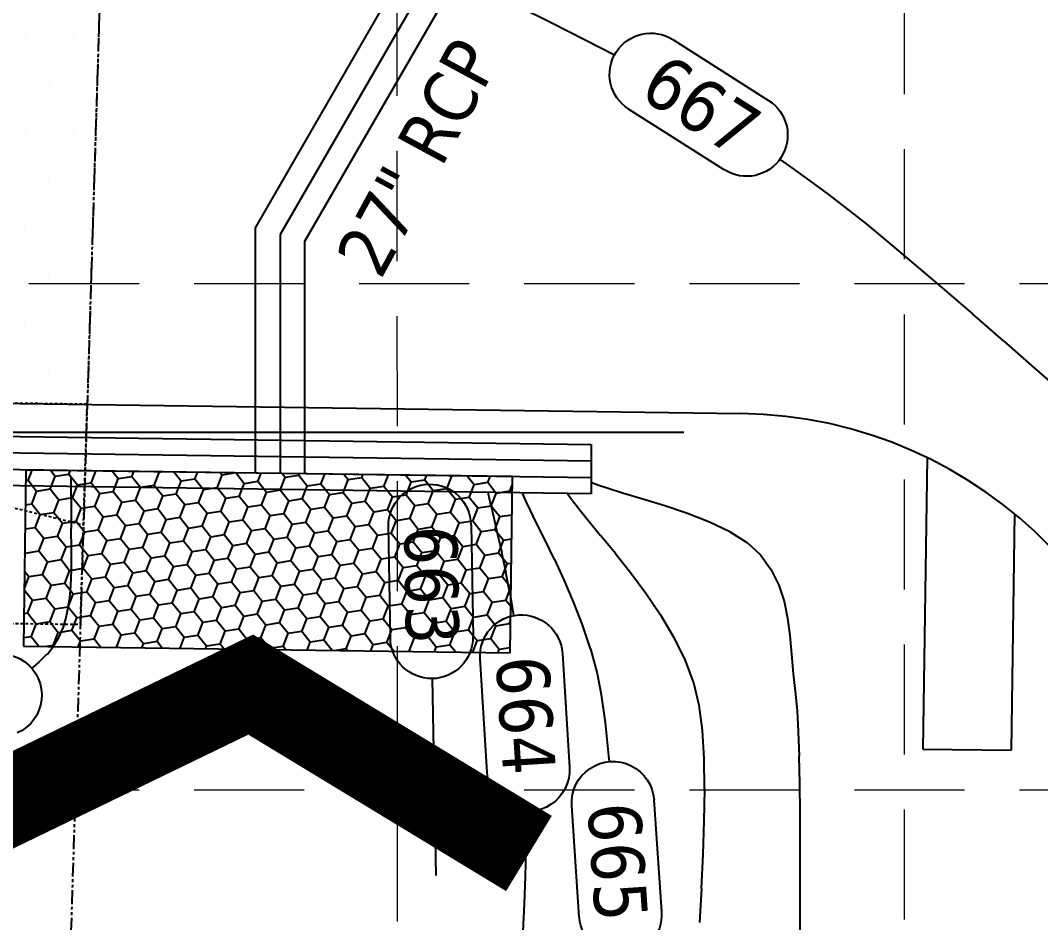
# Model space of a CAD drawing. Header units: inches. Extents: x 6967 to 7890, y 13663 to 15138.
# Drawn here: x 7733.7 to 7780.05, y 14049.43 to 14090.42 of the extents above; entities that cross this region are included whole.
import ezdxf

# ---------------------------------------------------------------- set-up
doc = ezdxf.new("R2010")
doc.units = ezdxf.units.IN
doc.header["$MEASUREMENT"] = 0
for name, pattern in [('HIDDEN', [0.375, 0.25, -0.125]), ('XGWI003AR$0$HIDDEN2', [0.1875, 0.125, -0.0625]), ('xGWI003pt$0$HIDDEN2', [0.1875, 0.125, -0.0625]), ('xGWI003pt$0$PHANTOM2', [1.25, 0.625, -0.125, 0.125, -0.125, 0.125, -0.125])]:
    doc.linetypes.add(name, pattern=pattern)
for name, color, linetype in [('C-ANNO-STRM-NLET-N', 4, 'Continuous'), ('EC', 35, 'Continuous'), ('GRID', 254, 'HIDDEN'), ('PC', 35, 'Continuous'), ('SILT FENCE', 200, 'Continuous'), ('STORM', 5, 'Continuous'), ('XGWI003AR$0$C-PKNG-CURB-FACE-N', 4, 'Continuous'), ('XGWI003AR$0$C-PKNG-FIRE-HTCH-N', 2, 'Continuous'), ('XGWI003AR$0$C-PKNG-FIRE-N', 2, 'XGWI003AR$0$HIDDEN2'), ('XGWI003AR$0$C-SITE-WALK-N', 2, 'Continuous'), ('XGWI003AR$0$C-STRC-RAIL-N', 15, 'XGWI003AR$0$ZIGZAG'), ('xGWI003pt$0$C-BNDY-E', 3, 'xGWI003pt$0$PHANTOM2'), ('xGWI003pt$0$C-EASE-STRM-N', 6, 'xGWI003pt$0$HIDDEN2'), ('xGWI003pt$0$TXU-ESMT', 2, 'xGWI003pt$0$HIDDEN2'), ('XGWI003ST$0$C-STRM-RRAP-N', 6, 'Continuous')]:
    doc.layers.add(name, color=color, linetype=linetype)
doc.styles.add('L50', font='TAHOMA.TTF', dxfattribs={"height": 2})
doc.styles.add('L60', font='TAHOMA.TTF', dxfattribs={"height": 2.4})
doc.linetypes.add('XGWI003AR$0$ZIGZAG', pattern='A,0.0001,-0.2,[131,ltypeshp.shx,S=0.2,R=0,X=-0.2,Y=0],-0.4,[131,ltypeshp.shx,S=0.2,R=180,X=0.2,Y=0],-0.2', length=0.8001)

msp = doc.modelspace()

# ---------------------------------------------------------------- linework, layer by layer
at = {"layer": 'EC', "color": 35, "elevation": 662}
for points in [[(7749.639, 14059.179), (7749.41, 14058.923)], [(7749.135, 14058.703), (7748.771, 14058.477)], [(7749.41, 14058.923), (7749.295, 14058.822)]]:
    msp.add_lwpolyline(points, dxfattribs=at)
at = {"layer": 'EC', "color": 35, "extrusion": (0.597019, -0.802227, 0), "elevation": -6651.899}
msp.add_lwpolyline([(14610.075, 662), (14609.876, 662)], dxfattribs=at)
at = {"layer": 'GRID', "color": 252, "linetype": 'HIDDEN', "lineweight": 0, "ltscale": 20}
for p, q in [((7750.842, 13779.49), (7750.77, 15114.087)), ((7773.887, 13779.568), (7773.773, 15114.087)), ((6991.593, 14078.468), (7865.68, 14078.468)), ((6991.593, 14055.465), (7865.68, 14055.465))]:
    msp.add_line(p, q, dxfattribs=at)
at = {"layer": 'PC', "color": 25}
for points, elevation in [([(7757.848, 14090.292), (7756.257, 14091.092)], 667), ([(7760.685, 14088.846), (7759.362, 14089.527)], 667), ([(7774.302, 14079.368), (7773.131, 14080.354)], 667), ([(7776.963, 14077.085), (7775.592, 14078.267)], 667), ([(7781.163, 14073.424), (7779.788, 14074.628)], 667), ([(7754.936, 14069.008), (7754.957, 14068.911)], 664), ([(7754.957, 14068.911), (7755.003, 14068.701)], 664), ([(7758.555, 14068.932), (7758.622, 14068.833)], 666), ([(7758.622, 14068.833), (7758.773, 14068.622)], 666), ([(7756.663, 14068.572), (7756.843, 14068.188)], 665), ([(7761.975, 14068.69), (7762.975, 14068.381)], 667), ([(7766.711, 14066.7), (7767.323, 14066.139)], 667), ([(7760.727, 14066.213), (7761.422, 14065.333)], 666), ([(7767.323, 14066.139), (7767.812, 14065.461)], 667), ([(7735.994, 14064.715), (7736.02, 14065.476)], 663), ([(7735.944, 14064.185), (7735.994, 14064.715)], 663), ([(7768.162, 14064.76), (7768.401, 14064.03)], 667), ([(7735.858, 14063.681), (7735.944, 14064.185)], 663), ([(7755.93, 14064.432), (7756.09, 14063.483)], 664), ([(7735.766, 14063.233), (7735.858, 14063.681)], 663), ([(7756.09, 14063.483), (7756.105, 14063.382)], 664), ([(7762.783, 14063.41), (7763.388, 14062.39)], 666), ([(7763.388, 14062.39), (7763.902, 14061.344)], 666), ([(7759.599, 14061.869), (7759.907, 14060.748)], 665), ([(7763.902, 14061.344), (7764.296, 14060.284)], 666), ([(7752.415, 14060.518), (7752.569, 14051.578)], 663), ([(7768.804, 14060.743), (7768.906, 14059.807)], 667), ([(7764.296, 14060.284), (7764.522, 14059.308)], 666), ([(7760.09, 14059.789), (7760.262, 14058.522)], 665), ([(7764.522, 14059.308), (7764.67, 14058.169)], 666), ([(7764.756, 14054.048), (7764.705, 14052.528)], 666), ([(7756.689, 14053.891), (7756.663, 14052.733)], 664), ([(7756.663, 14052.733), (7756.626, 14051.524)], 664)]:
    msp.add_lwpolyline(points, dxfattribs=dict(at, elevation=elevation))
at = {"layer": 'PC', "color": 25, "extrusion": (0.450814, 0.892618, 0), "elevation": 16074.593}
msp.add_lwpolyline([(-574.391, 667), (-572.694, 667)], dxfattribs=at)
at = {"layer": 'PC', "color": 25, "linetype": 'Continuous', "extrusion": (-0.536437, -0.84394, 0)}
for points, elevation in [([(-1006.364, 667), (-1001.214, 667)], -16055.286), ([(-1001.214, 667), (-1006.364, 667)], -16051.543)]:
    msp.add_lwpolyline(points, dxfattribs=dict(at, elevation=elevation))
at = {"layer": 'PC', "color": 25, "extrusion": (-0.578359, -0.815782, 0), "elevation": -15982.392}
msp.add_lwpolyline([(-1807.836, 667), (-1808.518, 667)], dxfattribs=at)
at = {"layer": 'PC', "color": 25, "extrusion": (0.588296, 0.808646, 0), "elevation": 15959.08}
msp.add_lwpolyline([(2002.219, 667), (2003.225, 667)], dxfattribs=at)
at = {"layer": 'PC', "color": 25, "extrusion": (-0.597718, -0.801706, 0), "elevation": -15934.558}
msp.add_lwpolyline([(-2187.774, 667), (-2188.826, 667)], dxfattribs=at)
at = {"layer": 'PC', "color": 25, "extrusion": (-0.606304, -0.795233, 0), "elevation": -15910.112}
msp.add_lwpolyline([(-2357.875, 667), (-2358.988, 667)], dxfattribs=at)
at = {"layer": 'PC', "color": 25, "extrusion": (0.621988, 0.783027, 0), "elevation": 15860.112}
msp.add_lwpolyline([(2672.553, 667), (2673.59, 667)], dxfattribs=at)
at = {"layer": 'PC', "color": 25, "extrusion": (-0.63614, -0.771573, 0), "elevation": -15808.829}
msp.add_lwpolyline([(-2959.54, 667), (-2960.851, 667)], dxfattribs=at)
at = {"layer": 'PC', "color": 25, "extrusion": (0.649348, 0.760491, 0), "elevation": 15755.465}
msp.add_lwpolyline([(3228.429, 667), (3230.125, 667)], dxfattribs=at)
at = {"layer": 'PC', "color": 25, "extrusion": (-0.655394, -0.755287, 0), "elevation": -15729.214}
msp.add_lwpolyline([(-3350.337, 667), (-3352.207, 667)], dxfattribs=at)
at = {"layer": 'PC', "color": 25, "extrusion": (-0.657216, -0.753703, 0), "elevation": -15721.081}
msp.add_lwpolyline([(-3386.422, 667), (-3388.297, 667)], dxfattribs=at)
at = {"layer": 'PC', "color": 25, "extrusion": (0.999999, 0.001209, 0), "elevation": 7753.012}
msp.add_lwpolyline([(14059.709, 663), (14060.311, 663)], dxfattribs=at)
at = {"layer": 'PC', "color": 25, "extrusion": (-0.38318, -0.923674, 0), "elevation": -15968.914}
msp.add_lwpolyline([(1776.24, 667), (1776.355, 667)], dxfattribs=at)
at = {"layer": 'PC', "color": 25, "extrusion": (-0.353873, -0.935293, 0), "elevation": -15904.983}
msp.add_lwpolyline([(2278.852, 667), (2279.109, 667)], dxfattribs=at)
at = {"layer": 'PC', "color": 25, "extrusion": (-0.32102, -0.947072, 0), "elevation": -15815.766}
msp.add_lwpolyline([(2832.731, 667), (2833.173, 667)], dxfattribs=at)
at = {"layer": 'PC', "color": 25, "extrusion": (0.999947, 0.01031, 0), "elevation": 7880.652}
msp.add_lwpolyline([(13987.756, 663), (13988.564, 663)], dxfattribs=at)
at = {"layer": 'PC', "color": 25, "extrusion": (0.920859, 0.389897, 0), "elevation": 12628.077}
msp.add_lwpolyline([(9931.244, 665), (9931.124, 665)], dxfattribs=at)
at = {"layer": 'PC', "color": 25, "extrusion": (0.296337, 0.955083, 0), "elevation": 15736.923}
msp.add_lwpolyline([(-3242.618, 667), (-3243.298, 667)], dxfattribs=at)
at = {"layer": 'PC', "color": 25, "extrusion": (0.286808, 0.957988, 0), "elevation": 15703.833}
msp.add_lwpolyline([(-3399.906, 667), (-3400.87, 667)], dxfattribs=at)
at = {"layer": 'PC', "color": 25, "extrusion": (0.975204, 0.221308, 0), "elevation": 10676.22}
msp.add_lwpolyline([(12003.614, 664), (12003.254, 664)], dxfattribs=at)
at = {"layer": 'PC', "color": 25, "extrusion": (0.914103, 0.405481, 0), "elevation": 12794.936}
msp.add_lwpolyline([(9715.203, 665), (9714.946, 665)], dxfattribs=at)
at = {"layer": 'PC', "color": 25, "extrusion": (0.793868, 0.60809, 0), "elevation": 14714.435}
msp.add_lwpolyline([(6450.589, 666), (6450.15, 666)], dxfattribs=at)
at = {"layer": 'PC', "color": 25, "extrusion": (-0.321443, -0.946929, 0), "elevation": -15817.111}
msp.add_lwpolyline([(2828.803, 667), (2829.885, 667)], dxfattribs=at)
at = {"layer": 'PC', "color": 25, "extrusion": (0.999948, 0.010232, 0), "elevation": 7879.562}
msp.add_lwpolyline([(13987.443, 663), (13988.37, 663)], dxfattribs=at)
at = {"layer": 'PC', "color": 25, "extrusion": (0.974138, 0.225954, 0), "elevation": 10733.319}
msp.add_lwpolyline([(11952.223, 664), (11951.678, 664)], dxfattribs=at)
at = {"layer": 'PC', "color": 25, "extrusion": (0.898572, 0.438827, 0), "elevation": 13143.579}
msp.add_lwpolyline([(9237.362, 665), (9236.73, 665)], dxfattribs=at)
at = {"layer": 'PC', "color": 25, "extrusion": (0.778512, 0.62763, 0), "elevation": 14870.175}
msp.add_lwpolyline([(6082.51, 666), (6081.842, 666)], dxfattribs=at)
at = {"layer": 'PC', "color": 25, "extrusion": (-0.365695, -0.930735, 0), "elevation": -15932.862}
msp.add_lwpolyline([(2081.62, 667), (2082.693, 667)], dxfattribs=at)
at = {"layer": 'PC', "color": 25, "linetype": 'Continuous', "extrusion": (0.999852, 0.017197, 0)}
for points, elevation in [([(13926.991, 663), (13932.073, 663)], 7991.199), ([(13932.073, 663), (13926.991, 663)], 7994.949)]:
    msp.add_lwpolyline(points, dxfattribs=dict(at, elevation=elevation))
at = {"layer": 'PC', "color": 25, "extrusion": (0.974272, 0.225375, 0), "elevation": 10726.216}
msp.add_lwpolyline([(11958.054, 664), (11957.286, 664)], dxfattribs=at)
at = {"layer": 'PC', "color": 25, "extrusion": (0.895654, 0.444751, 0), "elevation": 13204.288}
msp.add_lwpolyline([(9149.734, 665), (9148.851, 665)], dxfattribs=at)
at = {"layer": 'PC', "color": 25, "extrusion": (0.770929, 0.636921, 0), "elevation": 14942.04}
msp.add_lwpolyline([(5903.079, 666), (5902.131, 666)], dxfattribs=at)
at = {"layer": 'PC', "color": 25, "extrusion": (-0.433175, -0.90131, 0), "elevation": -16042.906}
msp.add_lwpolyline([(904.924, 667), (905.946, 667)], dxfattribs=at)
at = {"layer": 'PC', "color": 25, "extrusion": (0.99999, 0.004368, 0), "elevation": 7797.39}
msp.add_lwpolyline([(14032.457, 663), (14033.416, 663)], dxfattribs=at)
at = {"layer": 'PC', "color": 25, "extrusion": (0.975799, 0.218671, 0), "elevation": 10643.749}
msp.add_lwpolyline([(12030.752, 664), (12029.905, 664)], dxfattribs=at)
at = {"layer": 'PC', "color": 25, "extrusion": (0.773419, 0.633896, 0), "elevation": 14918.802}
msp.add_lwpolyline([(5960.626, 666), (5959.577, 666)], dxfattribs=at)
at = {"layer": 'PC', "color": 25, "extrusion": (0.532812, 0.846234, 0), "elevation": 16041.911}
msp.add_lwpolyline([(923.392, 667), (922.456, 667)], dxfattribs=at)
at = {"layer": 'PC', "color": 25, "extrusion": (0.898323, 0.439335, 0), "elevation": 13148.801}
msp.add_lwpolyline([(9228.419, 665), (9227.449, 665)], dxfattribs=at)
at = {"layer": 'PC', "color": 25, "extrusion": (0.999965, -0.008376, 0), "elevation": 7617.936}
msp.add_lwpolyline([(14129.78, 663), (14130.683, 663)], dxfattribs=at)
at = {"layer": 'PC', "color": 25, "extrusion": (0.978424, 0.206605, 0), "elevation": 10494.389}
msp.add_lwpolyline([(12160.42, 664), (12159.515, 664)], dxfattribs=at)
at = {"layer": 'PC', "color": 25, "extrusion": (0.905761, 0.423789, 0), "elevation": 12987.839}
msp.add_lwpolyline([(9452.663, 665), (9451.622, 665)], dxfattribs=at)
at = {"layer": 'PC', "color": 25, "extrusion": (0.981908, 0.189357, 0), "elevation": 10278.806}
msp.add_lwpolyline([(12342.29, 664), (12341.347, 664)], dxfattribs=at)
at = {"layer": 'PC', "color": 25, "extrusion": (0.803288, 0.595591, 0), "elevation": 14611.838}
msp.add_lwpolyline([(6675.885, 666), (6674.718, 666)], dxfattribs=at)
at = {"layer": 'PC', "color": 25, "extrusion": (0.89473, 0.446608, 0), "elevation": 13231.839}
msp.add_lwpolyline([(9115.62, 667), (9114.836, 667)], dxfattribs=at)
at = {"layer": 'PC', "color": 25, "extrusion": (0.916911, 0.399092, 0), "elevation": 12726.979}
msp.add_lwpolyline([(9800.057, 665), (9798.963, 665)], dxfattribs=at)
at = {"layer": 'PC', "color": 25, "extrusion": (0.828612, 0.559823, 0), "elevation": 14305.359}
msp.add_lwpolyline([(7308.514, 666), (7307.326, 666)], dxfattribs=at)
at = {"layer": 'PC', "color": 25, "extrusion": (0.930964, 0.36511, 0), "elevation": 12358.095}
msp.add_lwpolyline([(10260.272, 665), (10259.141, 665)], dxfattribs=at)
at = {"layer": 'PC', "color": 25, "extrusion": (0.979719, 0.200378, 0), "elevation": 10428.965}
msp.add_lwpolyline([(12222.18, 667), (12221.403, 667)], dxfattribs=at)
at = {"layer": 'PC', "color": 25, "extrusion": (0.992172, 0.124879, 0), "elevation": 9463.948}
msp.add_lwpolyline([(12983.054, 667), (12982.249, 667)], dxfattribs=at)
at = {"layer": 'PC', "color": 25, "extrusion": (0.917169, -0.398498, 0), "elevation": 1490.888}
msp.add_lwpolyline([(15980.179, 663), (15980.623, 663)], dxfattribs=at)
at = {"layer": 'PC', "color": 25, "extrusion": (0.959127, -0.282976, 0), "elevation": 3440.032}
msp.add_lwpolyline([(15677.029, 663), (15677.461, 663)], dxfattribs=at)
at = {"layer": 'PC', "color": 25, "extrusion": (0.947099, 0.320942, 0), "elevation": 11862.146}
msp.add_lwpolyline([(10828.757, 665), (10827.604, 665)], dxfattribs=at)
at = {"layer": 'PC', "color": 25, "extrusion": (0.856322, -0.516442, 0), "elevation": -638.366}
msp.add_lwpolyline([(16036.381, 663), (16036.875, 663)], dxfattribs=at)
at = {"layer": 'PC', "color": 25, "extrusion": (0.996229, 0.086766, 0), "elevation": 8959.5}
msp.add_lwpolyline([(13335.383, 667), (13334.54, 667)], dxfattribs=at)
at = {"layer": 'PC', "color": 25, "extrusion": (0.778499, -0.627645, 0), "elevation": -2804.084}
msp.add_lwpolyline([(15801.745, 663), (15802.219, 663)], dxfattribs=at)
at = {"layer": 'PC', "color": 25, "extrusion": (0.701567, -0.712604, 0), "elevation": -4593.809}
msp.add_lwpolyline([(15376.558, 663), (15377.092, 663)], dxfattribs=at)
at = {"layer": 'PC', "color": 25, "linetype": 'Continuous', "elevation": 664}
for points in [[(7754.91, 14056.25), (7754.587, 14061.427)], [(7758.322, 14061.66), (7758.645, 14056.483)]]:
    msp.add_lwpolyline(points, dxfattribs=at)
at = {"layer": 'PC', "color": 25, "extrusion": (0.996556, 0.08292, 0), "elevation": 8907.968}
msp.add_lwpolyline([(13369.021, 667), (13368.131, 667)], dxfattribs=at)
at = {"layer": 'PC', "color": 25, "extrusion": (0.643673, -0.7653, 0), "elevation": -5782.561}
msp.add_lwpolyline([(14969.688, 663), (14970.091, 663)], dxfattribs=at)
at = {"layer": 'PC', "color": 25, "extrusion": (0.982336, 0.187124, 0), "elevation": 10253.936}
msp.add_lwpolyline([(12360.323, 665), (12359.347, 665)], dxfattribs=at)
at = {"layer": 'PC', "color": 25, "extrusion": (0.995284, 0.097006, 0), "elevation": 9096.156}
msp.add_lwpolyline([(13239.864, 667), (13239.111, 667)], dxfattribs=at)
at = {"layer": 'PC', "color": 25, "extrusion": (0.998399, 0.056565, 0), "elevation": 8551.795}
msp.add_lwpolyline([(13597.092, 667), (13596.145, 667)], dxfattribs=at)
at = {"layer": 'PC', "color": 25, "extrusion": (0.994327, 0.106362, 0), "elevation": 9211.536}
msp.add_lwpolyline([(13153.377, 665), (13151.856, 665)], dxfattribs=at)
at = {"layer": 'PC', "color": 25, "extrusion": (0.998013, 0.063014, 0), "elevation": 8635.103}
msp.add_lwpolyline([(13540.946, 666), (13539.67, 666)], dxfattribs=at)
at = {"layer": 'PC', "color": 25, "extrusion": (0.999448, 0.033211, 0), "elevation": 8231.637}
msp.add_lwpolyline([(13792.335, 667), (13791.224, 667)], dxfattribs=at)
at = {"layer": 'PC', "color": 25, "extrusion": (0.996085, 0.0884, 0), "elevation": 8972.677}
msp.add_lwpolyline([(13315.96, 665), (13315.696, 665)], dxfattribs=at)
at = {"layer": 'PC', "color": 25, "extrusion": (0.999837, 0.018053, 0), "elevation": 8017.25}
msp.add_lwpolyline([(13914.43, 666), (13913.047, 666)], dxfattribs=at)
at = {"layer": 'PC', "color": 25, "extrusion": (0.999828, 0.018563, 0), "elevation": 8028.669}
msp.add_lwpolyline([(13910.363, 667), (13909.117, 667)], dxfattribs=at)
at = {"layer": 'PC', "color": 25, "extrusion": (0.999917, -0.0129, 0), "elevation": 7582.81}
msp.add_lwpolyline([(14154.51, 666), (14153.045, 666)], dxfattribs=at)
at = {"layer": 'PC', "color": 25, "extrusion": (0.999959, 0.009053, 0), "elevation": 7896.018}
msp.add_lwpolyline([(13984.848, 667), (13983.498, 667)], dxfattribs=at)
at = {"layer": 'PC', "color": 25, "linetype": 'Continuous', "extrusion": (0.99775, 0.06705, 0)}
for points, elevation in [([(13502.908, 665), (13497.811, 665)], 8687.403), ([(13497.811, 665), (13502.908, 665)], 8683.66)]:
    msp.add_lwpolyline(points, dxfattribs=dict(at, elevation=elevation))
at = {"layer": 'PC', "color": 25, "extrusion": (0.999903, -0.013905, 0), "elevation": 7560.519}
msp.add_lwpolyline([(14160.995, 664), (14160.39, 664)], dxfattribs=at)
at = {"layer": 'PC', "color": 25, "extrusion": (0.999996, 0.00295, 0), "elevation": 7810.532}
msp.add_lwpolyline([(14031.425, 667), (14030.001, 667)], dxfattribs=at)
at = {"layer": 'PC', "color": 25, "extrusion": (1, -0.000638221, 0), "elevation": 7760.139}
msp.add_lwpolyline([(14057.937, 667), (14056.468, 667)], dxfattribs=at)
at = {"layer": 'PC', "color": 25, "extrusion": (0.998926, -0.04633, 0), "elevation": 7105.307}
msp.add_lwpolyline([(14397.181, 666), (14395.632, 666)], dxfattribs=at)
at = {"layer": 'PC', "color": 25, "extrusion": (0.999271, -0.038164, 0), "elevation": 7214.717}
msp.add_lwpolyline([(14337.31, 664), (14336.07, 664)], dxfattribs=at)
at = {"layer": 'PC', "color": 25, "extrusion": (0.999998, -0.002156, 0), "elevation": 7738.8}
msp.add_lwpolyline([(14068.228, 667), (14066.746, 667)], dxfattribs=at)
at = {"layer": 'PC', "color": 25, "extrusion": (0.998642, -0.052096, 0), "elevation": 7022.094}
msp.add_lwpolyline([(14436.406, 666), (14434.856, 666)], dxfattribs=at)
at = {"layer": 'PC', "color": 25, "extrusion": (0.998947, -0.045887, 0), "elevation": 7103.687}
msp.add_lwpolyline([(14391.41, 664), (14390.159, 664)], dxfattribs=at)
at = {"layer": 'PC', "color": 25, "extrusion": (0.999998, -0.001755, 0), "elevation": 7744.439}
msp.add_lwpolyline([(14063.642, 667), (14062.177, 667)], dxfattribs=at)
at = {"layer": 'PC', "color": 25, "linetype": 'Continuous', "extrusion": (0, 0, -1)}
for centre, radius, start, end in [((-7762.34, 14087.973, -667), 1.871, 302.4414, 122.4414), ((-7766.686, 14085.21, -667), 1.871, 122.4414, 302.4414), ((-7752.295, 14067.474, -663), 1.875, 359.0146, 179.0146), ((-7756.455, 14061.543, -664), 1.871, 356.432, 176.432), ((-7752.383, 14062.393, -663), 1.875, 179.0146, 359.0146), ((-7732.802, 14059.766, -663), 1.875, 66.241, 246.241), ((-7760.62, 14054.884, -665), 1.871, 356.1555, 176.1555), ((-7756.778, 14056.366, -664), 1.871, 176.432, 356.432), ((-7760.962, 14049.798, -665), 1.871, 176.1555, 356.1555)]:
    msp.add_arc(centre, radius, start, end, dxfattribs=at)
at = {"layer": 'SILT FENCE', "linetype": 'Continuous', "ltscale": 25, "const_width": 4}
msp.add_lwpolyline([(7731.684, 14054.201), (7744.167, 14060.246), (7756.805, 14052.573)], dxfattribs=at)
at = {"layer": 'STORM'}
for p, q in [((7754.412, 14096.131), (7745.503, 14080.699)), ((7744.378, 14081), (7752.392, 14094.881)), ((7746.628, 14080.397), (7754.99, 14094.881)), ((7744.378, 14069.858), (7744.378, 14081)), ((7745.503, 14080.699), (7745.503, 14069.858)), ((7746.628, 14069.858), (7746.628, 14080.397)), ((7731.378, 14070.806), (7759.628, 14070.41)), ((7731.378, 14070.055), (7759.628, 14069.66))]:
    msp.add_line(p, q, dxfattribs=at)
at = {"layer": 'STORM', "color": 5}
for p, q in [((7731.378, 14071.556), (7759.628, 14071.16)), ((7759.628, 14071.16), (7759.628, 14068.909)), ((7759.628, 14068.909), (7731.378, 14069.305))]:
    msp.add_line(p, q, dxfattribs=at)
at = {"layer": 'XGWI003AR$0$C-PKNG-CURB-FACE-N', "color": 7}
msp.add_line((7721.978, 14073.188), (7766.426, 14072.565), dxfattribs=at)
msp.add_arc((7766.146, 14052.567), 20, 359.1992, 89.197, dxfattribs=at)
at = {"layer": 'XGWI003AR$0$C-PKNG-FIRE-HTCH-N', "color": 255}
for p, q in [((7733.906, 14089.688), (7733.906, 14089.688)), ((7736.094, 14089.688), (7736.094, 14089.688)), ((7735, 14087.5), (7735, 14087.5)), ((7733.906, 14085.312), (7733.906, 14085.312)), ((7736.094, 14085.312), (7736.094, 14085.312)), ((7735, 14083.125), (7735, 14083.125)), ((7733.906, 14080.938), (7733.906, 14080.938)), ((7736.094, 14080.938), (7736.094, 14080.938)), ((7735, 14078.75), (7735, 14078.75)), ((7733.906, 14076.562), (7733.906, 14076.562)), ((7736.094, 14076.562), (7736.094, 14076.562)), ((7735, 14074.375), (7735, 14074.375))]:
    msp.add_line(p, q, dxfattribs=at)
at = {"layer": 'XGWI003AR$0$C-PKNG-FIRE-N', "color": 7}
for p, q in [((7737.694, 14103.971), (7736.739, 14072.981)), ((7736.739, 14072.981), (7721.978, 14073.188))]:
    msp.add_line(p, q, dxfattribs=at)
at = {"layer": 'XGWI003AR$0$C-SITE-WALK-N', "color": 7}
for p, q in [((7774.889, 14070.554), (7774.704, 14057.318)), ((7778.854, 14068.01), (7778.704, 14057.262)), ((7774.704, 14057.318), (7778.704, 14057.262))]:
    msp.add_line(p, q, dxfattribs=at)
at = {"layer": 'XGWI003AR$0$C-STRC-RAIL-N', "ltscale": 0.06}
msp.add_line((7720.099, 14071.714), (7763.839, 14071.714), dxfattribs=at)
at = {"layer": 'xGWI003pt$0$C-BNDY-E', "color": 253}
msp.add_line((7742.221, 14250.806), (7734.652, 14005.263), dxfattribs=at)
at = {"layer": 'xGWI003pt$0$C-EASE-STRM-N', "color": 253}
for p, q in [((7736.739, 14072.981), (7720.127, 14073.213)), ((7736.431, 14062.984), (7736.739, 14072.981)), ((7719.987, 14063.214), (7736.431, 14062.984))]:
    msp.add_line(p, q, dxfattribs=at)
at = {"layer": 'xGWI003pt$0$TXU-ESMT', "color": 253}
msp.add_line((7409.152, 14147.76), (7736.569, 14067.505), dxfattribs=at)
at = {"layer": 'XGWI003ST$0$C-STRM-RRAP-N', "color": 1}
for p, q in [((7733.958, 14069.989), (7733.851, 14061.989)), ((7756.053, 14069.695), (7733.958, 14069.989)), ((7734.052, 14069.514), (7734.235, 14069.985)), ((7735.287, 14069.703), (7735.071, 14069.974)), ((7735.905, 14069.798), (7735.287, 14069.703)), ((7735.905, 14069.798), (7735.969, 14069.962)), ((7736.296, 14069.31), (7735.905, 14069.798)), ((7736.914, 14069.405), (7737.125, 14069.947)), ((7738.149, 14069.594), (7737.875, 14069.937)), ((7738.767, 14069.688), (7738.859, 14069.923)), ((7739.776, 14069.295), (7740.003, 14069.877)), ((7740.003, 14069.877), (7739.978, 14069.909)), ((7740.189, 14069.906), (7740.003, 14069.877)), ((7741.011, 14069.484), (7740.679, 14069.899)), ((7741.629, 14069.579), (7741.749, 14069.885)), ((7742.638, 14069.185), (7742.865, 14069.768)), ((7742.865, 14069.768), (7742.782, 14069.871)), ((7743.481, 14069.862), (7742.865, 14069.768)), ((7743.873, 14069.375), (7743.483, 14069.862)), ((7744.491, 14069.469), (7744.638, 14069.847)), ((7745.727, 14069.658), (7745.586, 14069.834)), ((7746.345, 14069.753), (7745.727, 14069.658)), ((7746.345, 14069.753), (7746.372, 14069.824)), ((7746.735, 14069.265), (7746.345, 14069.753)), ((7747.353, 14069.36), (7747.528, 14069.808)), ((7748.589, 14069.549), (7748.39, 14069.797)), ((7749.207, 14069.643), (7749.262, 14069.785)), ((7750.215, 14069.25), (7750.418, 14069.77)), ((7751.451, 14069.439), (7751.194, 14069.759)), ((7752.069, 14069.534), (7752.152, 14069.747)), ((7734.052, 14069.514), (7733.951, 14069.499)), ((7734.443, 14069.026), (7734.052, 14069.514)), ((7735.06, 14069.121), (7735.287, 14069.703)), ((7736.069, 14068.728), (7736.296, 14069.31)), ((7736.914, 14069.405), (7736.296, 14069.31)), ((7737.305, 14068.917), (7736.914, 14069.405)), ((7737.922, 14069.011), (7738.149, 14069.594)), ((7738.767, 14069.688), (7738.149, 14069.594)), ((7739.158, 14069.2), (7738.767, 14069.688)), ((7739.776, 14069.295), (7739.158, 14069.2)), ((7740.167, 14068.807), (7739.776, 14069.295)), ((7740.784, 14068.902), (7741.011, 14069.484)), ((7741.629, 14069.579), (7741.011, 14069.484)), ((7742.02, 14069.091), (7741.629, 14069.579)), ((7743.646, 14068.792), (7743.873, 14069.375)), ((7744.491, 14069.469), (7743.873, 14069.375)), ((7744.882, 14068.981), (7744.491, 14069.469)), ((7745.5, 14069.076), (7745.727, 14069.658)), ((7747.353, 14069.359), (7746.735, 14069.265)), ((7747.744, 14068.872), (7747.353, 14069.359)), ((7748.362, 14068.966), (7748.589, 14069.549)), ((7749.207, 14069.643), (7748.589, 14069.549)), ((7749.597, 14069.155), (7749.207, 14069.643)), ((7751.224, 14068.857), (7751.451, 14069.439)), ((7752.069, 14069.534), (7751.451, 14069.439)), ((7752.459, 14069.046), (7752.069, 14069.534)), ((7753.077, 14069.14), (7753.304, 14069.723)), ((7753.304, 14069.723), (7753.297, 14069.731)), ((7753.357, 14069.731), (7753.304, 14069.723)), ((7754.313, 14069.329), (7753.998, 14069.722)), ((7754.086, 14068.747), (7754.313, 14069.329)), ((7754.931, 14069.424), (7754.313, 14069.329)), ((7754.931, 14069.424), (7755.042, 14069.708)), ((7755.321, 14068.936), (7754.931, 14069.424)), ((7755.939, 14069.031), (7756.048, 14069.31)), ((7755.947, 14061.695), (7756.053, 14069.695)), ((7734.216, 14068.444), (7734.443, 14069.026)), ((7735.06, 14069.121), (7734.443, 14069.026)), ((7735.451, 14068.633), (7735.06, 14069.121)), ((7737.078, 14068.335), (7737.305, 14068.917)), ((7737.922, 14069.011), (7737.305, 14068.917)), ((7738.313, 14068.524), (7737.922, 14069.011)), ((7738.931, 14068.618), (7739.158, 14069.2)), ((7740.784, 14068.902), (7740.167, 14068.807)), ((7741.175, 14068.414), (7740.784, 14068.902)), ((7741.793, 14068.509), (7742.02, 14069.091)), ((7742.638, 14069.185), (7742.02, 14069.091)), ((7743.029, 14068.698), (7742.638, 14069.185)), ((7744.655, 14068.399), (7744.882, 14068.981)), ((7745.5, 14069.076), (7744.882, 14068.981)), ((7745.891, 14068.588), (7745.5, 14069.076)), ((7746.508, 14068.683), (7746.735, 14069.265)), ((7747.517, 14068.289), (7747.744, 14068.872)), ((7748.362, 14068.966), (7747.744, 14068.872)), ((7748.753, 14068.479), (7748.362, 14068.966)), ((7749.37, 14068.573), (7749.597, 14069.155)), ((7750.215, 14069.25), (7749.597, 14069.155)), ((7750.606, 14068.762), (7750.215, 14069.25)), ((7751.224, 14068.857), (7750.606, 14068.762)), ((7751.615, 14068.369), (7751.224, 14068.857)), ((7752.232, 14068.464), (7752.459, 14069.046)), ((7753.077, 14069.14), (7752.46, 14069.046)), ((7753.468, 14068.653), (7753.077, 14069.14)), ((7755.094, 14068.354), (7755.321, 14068.936)), ((7755.939, 14069.031), (7755.322, 14068.936)), ((7756.043, 14068.902), (7755.939, 14069.031)), ((7734.216, 14068.444), (7733.936, 14068.401)), ((7734.606, 14067.956), (7734.216, 14068.444)), ((7735.224, 14068.051), (7735.451, 14068.633)), ((7736.069, 14068.728), (7735.451, 14068.633)), ((7736.46, 14068.24), (7736.069, 14068.728)), ((7738.086, 14067.941), (7738.313, 14068.524)), ((7738.931, 14068.618), (7738.313, 14068.524)), ((7739.322, 14068.13), (7738.931, 14068.618)), ((7739.94, 14068.225), (7740.167, 14068.807)), ((7740.948, 14067.832), (7741.175, 14068.414)), ((7741.793, 14068.509), (7741.175, 14068.414)), ((7742.184, 14068.021), (7741.793, 14068.509)), ((7742.802, 14068.115), (7743.029, 14068.698)), ((7743.646, 14068.792), (7743.029, 14068.698)), ((7744.037, 14068.304), (7743.646, 14068.792)), ((7744.655, 14068.399), (7744.037, 14068.304)), ((7745.046, 14067.911), (7744.655, 14068.399)), ((7745.664, 14068.006), (7745.891, 14068.588)), ((7746.508, 14068.683), (7745.891, 14068.588)), ((7746.899, 14068.195), (7746.508, 14068.683)), ((7748.526, 14067.896), (7748.753, 14068.479)), ((7749.37, 14068.573), (7748.753, 14068.479)), ((7749.761, 14068.085), (7749.37, 14068.573)), ((7750.379, 14068.18), (7750.606, 14068.762)), ((7751.388, 14067.787), (7751.615, 14068.369)), ((7752.232, 14068.463), (7751.615, 14068.369)), ((7752.623, 14067.976), (7752.232, 14068.463)), ((7753.241, 14068.07), (7753.468, 14068.653)), ((7754.086, 14068.747), (7753.468, 14068.653)), ((7754.477, 14068.259), (7754.086, 14068.747)), ((7755.094, 14068.354), (7754.477, 14068.259)), ((7755.485, 14067.866), (7755.094, 14068.354)), ((7734.379, 14067.374), (7734.606, 14067.956)), ((7735.224, 14068.051), (7734.606, 14067.956)), ((7735.615, 14067.563), (7735.224, 14068.051)), ((7736.233, 14067.658), (7736.46, 14068.24)), ((7737.078, 14068.334), (7736.46, 14068.24)), ((7737.468, 14067.847), (7737.078, 14068.334)), ((7738.086, 14067.941), (7737.468, 14067.847)), ((7738.477, 14067.454), (7738.086, 14067.941)), ((7739.095, 14067.548), (7739.322, 14068.13)), ((7739.94, 14068.225), (7739.322, 14068.13)), ((7740.33, 14067.737), (7739.94, 14068.225)), ((7741.957, 14067.439), (7742.184, 14068.021)), ((7742.802, 14068.115), (7742.184, 14068.021)), ((7743.192, 14067.628), (7742.802, 14068.115)), ((7743.81, 14067.722), (7744.037, 14068.304)), ((7744.819, 14067.329), (7745.046, 14067.911)), ((7745.664, 14068.006), (7745.046, 14067.911)), ((7746.054, 14067.518), (7745.664, 14068.006)), ((7746.672, 14067.613), (7746.899, 14068.195)), ((7747.517, 14068.289), (7746.899, 14068.195)), ((7747.908, 14067.802), (7747.517, 14068.289)), ((7748.526, 14067.896), (7747.908, 14067.802)), ((7748.916, 14067.408), (7748.526, 14067.896)), ((7749.534, 14067.503), (7749.761, 14068.085)), ((7750.379, 14068.18), (7749.761, 14068.085)), ((7750.77, 14067.692), (7750.379, 14068.18)), ((7752.396, 14067.393), (7752.623, 14067.976)), ((7753.241, 14068.07), (7752.623, 14067.976)), ((7753.632, 14067.583), (7753.241, 14068.07)), ((7754.25, 14067.677), (7754.477, 14068.259)), ((7756.03, 14067.95), (7755.485, 14067.866)), ((7735.388, 14066.981), (7735.615, 14067.563)), ((7736.233, 14067.658), (7735.615, 14067.563)), ((7736.623, 14067.17), (7736.233, 14067.658)), ((7737.241, 14067.264), (7737.468, 14067.847)), ((7738.25, 14066.871), (7738.477, 14067.454)), ((7739.095, 14067.548), (7738.477, 14067.453)), ((7739.485, 14067.06), (7739.095, 14067.548)), ((7740.103, 14067.155), (7740.33, 14067.737)), ((7740.948, 14067.832), (7740.33, 14067.737)), ((7741.339, 14067.344), (7740.948, 14067.832)), ((7741.957, 14067.438), (7741.339, 14067.344)), ((7742.348, 14066.951), (7741.957, 14067.438)), ((7742.965, 14067.045), (7743.192, 14067.628)), ((7743.81, 14067.722), (7743.192, 14067.628)), ((7744.201, 14067.234), (7743.81, 14067.722)), ((7745.827, 14066.936), (7746.054, 14067.518)), ((7746.672, 14067.613), (7746.054, 14067.518)), ((7747.063, 14067.125), (7746.672, 14067.613)), ((7747.681, 14067.219), (7747.908, 14067.802)), ((7749.534, 14067.503), (7748.916, 14067.408)), ((7749.925, 14067.015), (7749.534, 14067.503)), ((7750.543, 14067.11), (7750.77, 14067.692)), ((7751.388, 14067.787), (7750.77, 14067.692)), ((7751.778, 14067.299), (7751.388, 14067.787)), ((7753.405, 14067), (7753.632, 14067.583)), ((7754.25, 14067.677), (7753.632, 14067.583)), ((7754.64, 14067.189), (7754.25, 14067.677)), ((7755.258, 14067.284), (7755.485, 14067.866)), ((7734.379, 14067.374), (7733.922, 14067.304)), ((7734.77, 14066.886), (7734.379, 14067.374)), ((7735.388, 14066.981), (7734.77, 14066.886)), ((7735.779, 14066.493), (7735.388, 14066.981)), ((7736.396, 14066.588), (7736.624, 14067.17)), ((7737.241, 14067.264), (7736.624, 14067.17)), ((7737.632, 14066.777), (7737.241, 14067.264)), ((7739.259, 14066.478), (7739.486, 14067.06)), ((7740.103, 14067.155), (7739.486, 14067.06)), ((7740.494, 14066.667), (7740.103, 14067.155)), ((7741.112, 14066.762), (7741.339, 14067.344)), ((7742.965, 14067.045), (7742.348, 14066.951)), ((7743.356, 14066.558), (7742.965, 14067.045)), ((7743.974, 14066.652), (7744.201, 14067.234)), ((7744.819, 14067.329), (7744.201, 14067.234)), ((7745.21, 14066.841), (7744.819, 14067.329)), ((7746.836, 14066.543), (7747.063, 14067.125)), ((7747.681, 14067.219), (7747.063, 14067.125)), ((7748.072, 14066.732), (7747.681, 14067.219)), ((7748.689, 14066.826), (7748.916, 14067.408)), ((7749.698, 14066.433), (7749.925, 14067.015)), ((7750.543, 14067.11), (7749.925, 14067.015)), ((7750.934, 14066.622), (7750.543, 14067.11)), ((7751.551, 14066.717), (7751.778, 14067.299)), ((7752.396, 14067.393), (7751.778, 14067.299)), ((7752.787, 14066.906), (7752.396, 14067.393)), ((7753.405, 14067), (7752.787, 14066.906)), ((7753.796, 14066.512), (7753.405, 14067)), ((7754.413, 14066.607), (7754.64, 14067.189)), ((7755.258, 14067.284), (7754.64, 14067.189)), ((7755.649, 14066.796), (7755.258, 14067.284)), ((7734.543, 14066.304), (7734.77, 14066.886)), ((7736.397, 14066.588), (7735.779, 14066.493)), ((7736.787, 14066.1), (7736.396, 14066.588)), ((7737.405, 14066.194), (7737.632, 14066.777)), ((7738.25, 14066.871), (7737.632, 14066.777)), ((7738.641, 14066.383), (7738.25, 14066.871)), ((7740.267, 14066.085), (7740.494, 14066.667)), ((7741.112, 14066.762), (7740.494, 14066.667)), ((7741.503, 14066.274), (7741.112, 14066.762)), ((7742.121, 14066.368), (7742.348, 14066.951)), ((7743.129, 14065.975), (7743.356, 14066.558)), ((7743.974, 14066.652), (7743.356, 14066.557)), ((7744.365, 14066.164), (7743.974, 14066.652)), ((7744.983, 14066.259), (7745.21, 14066.841)), ((7745.827, 14066.936), (7745.21, 14066.841)), ((7746.218, 14066.448), (7745.827, 14066.936)), ((7746.836, 14066.542), (7746.218, 14066.448)), ((7747.227, 14066.055), (7746.836, 14066.542)), ((7747.845, 14066.149), (7748.072, 14066.732)), ((7748.689, 14066.826), (7748.072, 14066.732)), ((7749.08, 14066.338), (7748.689, 14066.826)), ((7750.707, 14066.04), (7750.934, 14066.622)), ((7751.551, 14066.717), (7750.934, 14066.622)), ((7751.942, 14066.229), (7751.551, 14066.717)), ((7752.56, 14066.323), (7752.787, 14066.906)), ((7753.569, 14065.93), (7753.796, 14066.512)), ((7754.413, 14066.607), (7753.796, 14066.512)), ((7754.804, 14066.119), (7754.413, 14066.607)), ((7755.422, 14066.214), (7755.649, 14066.796)), ((7756.015, 14066.852), (7755.649, 14066.796)), ((7733.907, 14066.162), (7733.925, 14066.209)), ((7733.925, 14066.209), (7733.908, 14066.231)), ((7734.543, 14066.304), (7733.925, 14066.209)), ((7734.934, 14065.816), (7734.543, 14066.304)), ((7735.552, 14065.911), (7735.779, 14066.493)), ((7736.56, 14065.518), (7736.787, 14066.1)), ((7737.405, 14066.194), (7736.787, 14066.1)), ((7737.796, 14065.707), (7737.405, 14066.194)), ((7738.414, 14065.801), (7738.641, 14066.383)), ((7739.259, 14066.478), (7738.641, 14066.383)), ((7739.649, 14065.99), (7739.258, 14066.478)), ((7740.267, 14066.085), (7739.649, 14065.99)), ((7740.658, 14065.597), (7740.267, 14066.085)), ((7741.276, 14065.692), (7741.503, 14066.274)), ((7742.121, 14066.368), (7741.503, 14066.274)), ((7742.511, 14065.881), (7742.12, 14066.368)), ((7744.138, 14065.582), (7744.365, 14066.164)), ((7744.983, 14066.259), (7744.365, 14066.164)), ((7745.373, 14065.771), (7744.982, 14066.259)), ((7745.991, 14065.866), (7746.218, 14066.448)), ((7747, 14065.472), (7747.227, 14066.055)), ((7747.845, 14066.149), (7747.227, 14066.055)), ((7748.235, 14065.662), (7747.845, 14066.149)), ((7748.853, 14065.756), (7749.08, 14066.338)), ((7749.698, 14066.433), (7749.08, 14066.338)), ((7750.089, 14065.945), (7749.698, 14066.433)), ((7750.707, 14066.04), (7750.089, 14065.945)), ((7751.097, 14065.552), (7750.707, 14066.04)), ((7751.715, 14065.647), (7751.942, 14066.229)), ((7752.56, 14066.323), (7751.942, 14066.229)), ((7752.951, 14065.836), (7752.56, 14066.323)), ((7754.577, 14065.537), (7754.804, 14066.119)), ((7755.422, 14066.214), (7754.804, 14066.119)), ((7755.813, 14065.726), (7755.422, 14066.214)), ((7734.707, 14065.234), (7734.934, 14065.816)), ((7735.552, 14065.911), (7734.934, 14065.816)), ((7735.942, 14065.423), (7735.552, 14065.911)), ((7737.569, 14065.124), (7737.796, 14065.707)), ((7738.414, 14065.801), (7737.796, 14065.707)), ((7738.804, 14065.313), (7738.414, 14065.801)), ((7739.422, 14065.408), (7739.649, 14065.99)), ((7740.431, 14065.015), (7740.658, 14065.597)), ((7741.276, 14065.692), (7740.658, 14065.597)), ((7741.666, 14065.204), (7741.276, 14065.692)), ((7742.284, 14065.298), (7742.511, 14065.881)), ((7743.129, 14065.975), (7742.511, 14065.881)), ((7743.52, 14065.487), (7743.129, 14065.975)), ((7744.138, 14065.582), (7743.52, 14065.487)), ((7744.528, 14065.094), (7744.138, 14065.582)), ((7745.146, 14065.189), (7745.373, 14065.771)), ((7745.991, 14065.866), (7745.373, 14065.771)), ((7746.382, 14065.378), (7745.991, 14065.866)), ((7748.008, 14065.079), (7748.235, 14065.662)), ((7748.853, 14065.756), (7748.235, 14065.662)), ((7749.244, 14065.268), (7748.853, 14065.756)), ((7749.862, 14065.363), (7750.089, 14065.945)), ((7751.715, 14065.646), (7751.097, 14065.552)), ((7752.106, 14065.159), (7751.715, 14065.646)), ((7752.724, 14065.253), (7752.951, 14065.836)), ((7753.569, 14065.93), (7752.951, 14065.836)), ((7753.959, 14065.442), (7753.569, 14065.93)), ((7755.586, 14065.144), (7755.813, 14065.726)), ((7756.001, 14065.755), (7755.813, 14065.726)), ((7733.886, 14064.619), (7734.089, 14065.139)), ((7734.089, 14065.139), (7733.896, 14065.38)), ((7734.707, 14065.234), (7734.089, 14065.139)), ((7735.098, 14064.746), (7734.707, 14065.234)), ((7735.715, 14064.841), (7735.942, 14065.423)), ((7736.56, 14065.517), (7735.942, 14065.423)), ((7736.951, 14065.03), (7736.56, 14065.517)), ((7737.569, 14065.124), (7736.951, 14065.03)), ((7737.96, 14064.637), (7737.569, 14065.124)), ((7738.577, 14064.731), (7738.804, 14065.313)), ((7739.422, 14065.408), (7738.804, 14065.313)), ((7739.813, 14064.92), (7739.422, 14065.408)), ((7741.439, 14064.622), (7741.666, 14065.204)), ((7742.284, 14065.298), (7741.666, 14065.204)), ((7742.675, 14064.811), (7742.284, 14065.298)), ((7743.293, 14064.905), (7743.52, 14065.487)), ((7745.146, 14065.189), (7744.529, 14065.094)), ((7745.537, 14064.701), (7745.146, 14065.189)), ((7746.155, 14064.796), (7746.382, 14065.378)), ((7747, 14065.472), (7746.382, 14065.378)), ((7747.39, 14064.985), (7747, 14065.472)), ((7749.017, 14064.686), (7749.244, 14065.268)), ((7749.862, 14065.363), (7749.244, 14065.268)), ((7750.252, 14064.875), (7749.862, 14065.363)), ((7750.87, 14064.97), (7751.097, 14065.552)), ((7751.879, 14064.576), (7752.106, 14065.159)), ((7752.724, 14065.253), (7752.106, 14065.159)), ((7753.114, 14064.766), (7752.724, 14065.253)), ((7753.732, 14064.86), (7753.959, 14065.442)), ((7754.577, 14065.537), (7753.959, 14065.442)), ((7754.968, 14065.049), (7754.577, 14065.537)), ((7755.586, 14065.144), (7754.968, 14065.049)), ((7755.977, 14064.656), (7755.586, 14065.144)), ((7734.871, 14064.164), (7735.098, 14064.746)), ((7735.715, 14064.841), (7735.098, 14064.746)), ((7736.106, 14064.353), (7735.715, 14064.841)), ((7736.724, 14064.447), (7736.951, 14065.03)), ((7738.577, 14064.731), (7737.96, 14064.636)), ((7738.968, 14064.243), (7738.577, 14064.731)), ((7739.586, 14064.338), (7739.813, 14064.92)), ((7740.431, 14065.015), (7739.813, 14064.92)), ((7740.822, 14064.527), (7740.431, 14065.015)), ((7742.448, 14064.228), (7742.675, 14064.811)), ((7743.293, 14064.905), (7742.675, 14064.811)), ((7743.684, 14064.417), (7743.293, 14064.905)), ((7744.301, 14064.512), (7744.528, 14065.094)), ((7745.31, 14064.119), (7745.537, 14064.701)), ((7746.155, 14064.796), (7745.537, 14064.701)), ((7746.546, 14064.308), (7746.155, 14064.796)), ((7747.163, 14064.402), (7747.391, 14064.985)), ((7748.008, 14065.079), (7747.391, 14064.985)), ((7748.399, 14064.591), (7748.008, 14065.079)), ((7749.017, 14064.686), (7748.399, 14064.591)), ((7749.408, 14064.198), (7749.017, 14064.686)), ((7750.025, 14064.293), (7750.253, 14064.875)), ((7750.87, 14064.97), (7750.253, 14064.875)), ((7751.261, 14064.482), (7750.87, 14064.97)), ((7752.888, 14064.183), (7753.115, 14064.766)), ((7753.732, 14064.86), (7753.115, 14064.766)), ((7754.123, 14064.372), (7753.732, 14064.86)), ((7754.741, 14064.467), (7754.968, 14065.049)), ((7755.75, 14064.074), (7755.977, 14064.656)), ((7755.986, 14064.657), (7755.977, 14064.656)), ((7734.253, 14064.069), (7733.885, 14064.528)), ((7735.879, 14063.771), (7736.106, 14064.353)), ((7736.724, 14064.447), (7736.106, 14064.353)), ((7737.115, 14063.96), (7736.724, 14064.447)), ((7737.733, 14064.054), (7737.96, 14064.637)), ((7738.741, 14063.661), (7738.968, 14064.243)), ((7739.586, 14064.338), (7738.968, 14064.243)), ((7739.977, 14063.85), (7739.586, 14064.338)), ((7740.595, 14063.945), (7740.822, 14064.527)), ((7741.439, 14064.621), (7740.822, 14064.527)), ((7741.83, 14064.134), (7741.439, 14064.621)), ((7742.448, 14064.228), (7741.83, 14064.134)), ((7742.839, 14063.741), (7742.448, 14064.228)), ((7743.457, 14063.835), (7743.684, 14064.417)), ((7744.301, 14064.512), (7743.684, 14064.417)), ((7744.692, 14064.024), (7744.301, 14064.512)), ((7746.319, 14063.726), (7746.546, 14064.308)), ((7747.163, 14064.402), (7746.546, 14064.308)), ((7747.554, 14063.915), (7747.163, 14064.402)), ((7748.172, 14064.009), (7748.399, 14064.591)), ((7749.181, 14063.616), (7749.408, 14064.198)), ((7750.026, 14064.293), (7749.408, 14064.198)), ((7750.416, 14063.805), (7750.025, 14064.293)), ((7751.034, 14063.9), (7751.261, 14064.482)), ((7751.879, 14064.576), (7751.261, 14064.482)), ((7752.27, 14064.089), (7751.879, 14064.576)), ((7752.888, 14064.183), (7752.27, 14064.089)), ((7753.278, 14063.695), (7752.887, 14064.183)), ((7753.896, 14063.79), (7754.123, 14064.372)), ((7754.741, 14064.467), (7754.123, 14064.372)), ((7755.132, 14063.979), (7754.741, 14064.467)), ((7734.026, 14063.487), (7734.253, 14064.069)), ((7734.871, 14064.164), (7734.253, 14064.069)), ((7735.261, 14063.676), (7734.871, 14064.164)), ((7735.879, 14063.771), (7735.261, 14063.676)), ((7736.27, 14063.283), (7735.879, 14063.771)), ((7736.888, 14063.377), (7737.115, 14063.96)), ((7737.733, 14064.054), (7737.115, 14063.96)), ((7738.123, 14063.566), (7737.733, 14064.054)), ((7739.75, 14063.268), (7739.977, 14063.85)), ((7740.595, 14063.945), (7739.977, 14063.85)), ((7740.985, 14063.457), (7740.595, 14063.945)), ((7741.603, 14063.551), (7741.83, 14064.134)), ((7742.612, 14063.158), (7742.839, 14063.741)), ((7743.457, 14063.835), (7742.839, 14063.74)), ((7743.847, 14063.347), (7743.457, 14063.835)), ((7744.465, 14063.442), (7744.692, 14064.024)), ((7745.31, 14064.119), (7744.692, 14064.024)), ((7745.701, 14063.631), (7745.31, 14064.119)), ((7746.319, 14063.725), (7745.701, 14063.631)), ((7746.709, 14063.238), (7746.319, 14063.725)), ((7747.327, 14063.332), (7747.554, 14063.915)), ((7748.172, 14064.009), (7747.554, 14063.915)), ((7748.563, 14063.521), (7748.172, 14064.009)), ((7750.189, 14063.223), (7750.416, 14063.805)), ((7751.034, 14063.9), (7750.416, 14063.805)), ((7751.425, 14063.412), (7751.034, 14063.9)), ((7752.043, 14063.506), (7752.27, 14064.089)), ((7753.896, 14063.79), (7753.278, 14063.695)), ((7754.287, 14063.302), (7753.896, 14063.79)), ((7754.905, 14063.397), (7755.132, 14063.979)), ((7755.75, 14064.074), (7755.132, 14063.979)), ((7755.975, 14063.792), (7755.749, 14064.074)), ((7734.026, 14063.487), (7733.871, 14063.463)), ((7734.417, 14062.999), (7734.026, 14063.487)), ((7735.034, 14063.094), (7735.261, 14063.676)), ((7736.043, 14062.701), (7736.27, 14063.283)), ((7736.888, 14063.377), (7736.27, 14063.283)), ((7737.279, 14062.89), (7736.888, 14063.377)), ((7737.896, 14062.984), (7738.123, 14063.566)), ((7738.741, 14063.661), (7738.123, 14063.566)), ((7739.132, 14063.173), (7738.741, 14063.661)), ((7739.75, 14063.268), (7739.132, 14063.173)), ((7740.141, 14062.78), (7739.75, 14063.268)), ((7740.758, 14062.875), (7740.985, 14063.457)), ((7741.603, 14063.551), (7740.985, 14063.457)), ((7741.994, 14063.064), (7741.603, 14063.551)), ((7743.62, 14062.765), (7743.847, 14063.347)), ((7744.465, 14063.442), (7743.847, 14063.347)), ((7744.856, 14062.954), (7744.465, 14063.442)), ((7745.474, 14063.049), (7745.701, 14063.631)), ((7747.327, 14063.332), (7746.709, 14063.238)), ((7747.718, 14062.845), (7747.327, 14063.332)), ((7748.336, 14062.939), (7748.563, 14063.521)), ((7749.181, 14063.616), (7748.563, 14063.521)), ((7749.571, 14063.128), (7749.181, 14063.616)), ((7751.198, 14062.83), (7751.425, 14063.412)), ((7752.043, 14063.506), (7751.425, 14063.412)), ((7752.433, 14063.019), (7752.043, 14063.506)), ((7753.051, 14063.113), (7753.278, 14063.695)), ((7754.06, 14062.72), (7754.287, 14063.302)), ((7754.905, 14063.397), (7754.287, 14063.302)), ((7755.295, 14062.909), (7754.905, 14063.397)), ((7734.19, 14062.417), (7734.417, 14062.999)), ((7735.034, 14063.094), (7734.417, 14062.999)), ((7735.425, 14062.606), (7735.034, 14063.094)), ((7737.052, 14062.307), (7737.279, 14062.89)), ((7737.896, 14062.984), (7737.279, 14062.89)), ((7738.287, 14062.496), (7737.896, 14062.984)), ((7738.905, 14062.591), (7739.132, 14063.173)), ((7740.758, 14062.875), (7740.141, 14062.78)), ((7741.149, 14062.387), (7740.758, 14062.875)), ((7741.767, 14062.481), (7741.994, 14063.064)), ((7742.612, 14063.158), (7741.994, 14063.064)), ((7743.003, 14062.67), (7742.612, 14063.158)), ((7744.629, 14062.372), (7744.856, 14062.954)), ((7745.474, 14063.049), (7744.856, 14062.954)), ((7745.865, 14062.561), (7745.474, 14063.049)), ((7746.482, 14062.655), (7746.709, 14063.238)), ((7747.491, 14062.262), (7747.718, 14062.845)), ((7748.336, 14062.939), (7747.718, 14062.844)), ((7748.727, 14062.451), (7748.336, 14062.939)), ((7749.344, 14062.546), (7749.571, 14063.128)), ((7750.189, 14063.223), (7749.571, 14063.128)), ((7750.58, 14062.735), (7750.189, 14063.223)), ((7751.198, 14062.829), (7750.58, 14062.735)), ((7751.589, 14062.342), (7751.198, 14062.829)), ((7752.206, 14062.436), (7752.433, 14063.019)), ((7753.051, 14063.113), (7752.433, 14063.019)), ((7753.442, 14062.625), (7753.051, 14063.113)), ((7755.068, 14062.327), (7755.295, 14062.909)), ((7755.913, 14063.004), (7755.295, 14062.909)), ((7755.913, 14063.004), (7755.966, 14063.139)), ((7755.963, 14062.941), (7755.913, 14063.004)), ((7734.19, 14062.417), (7733.856, 14062.366)), ((7734.539, 14061.98), (7734.189, 14062.417)), ((7735.198, 14062.024), (7735.425, 14062.606)), ((7736.043, 14062.7), (7735.425, 14062.606)), ((7736.434, 14062.213), (7736.043, 14062.7)), ((7738.068, 14061.933), (7738.287, 14062.496)), ((7738.905, 14062.591), (7738.287, 14062.496)), ((7739.296, 14062.103), (7738.905, 14062.591)), ((7739.914, 14062.198), (7740.141, 14062.78)), ((7740.957, 14061.895), (7741.149, 14062.387)), ((7741.767, 14062.481), (7741.149, 14062.387)), ((7742.158, 14061.994), (7741.767, 14062.481)), ((7742.776, 14062.088), (7743.003, 14062.67)), ((7743.62, 14062.765), (7743.003, 14062.67)), ((7744.011, 14062.277), (7743.62, 14062.765)), ((7744.629, 14062.372), (7744.011, 14062.277)), ((7745.02, 14061.884), (7744.629, 14062.372)), ((7745.638, 14061.979), (7745.865, 14062.561)), ((7746.482, 14062.655), (7745.865, 14062.561)), ((7746.873, 14062.168), (7746.482, 14062.655)), ((7748.5, 14061.869), (7748.727, 14062.451)), ((7749.344, 14062.546), (7748.727, 14062.451)), ((7749.735, 14062.058), (7749.344, 14062.546)), ((7750.353, 14062.153), (7750.58, 14062.735)), ((7751.362, 14061.759), (7751.589, 14062.342)), ((7752.206, 14062.436), (7751.589, 14062.342)), ((7752.597, 14061.949), (7752.206, 14062.436)), ((7753.215, 14062.043), (7753.442, 14062.625)), ((7754.06, 14062.72), (7753.442, 14062.625)), ((7754.451, 14062.232), (7754.06, 14062.72)), ((7733.851, 14061.989), (7755.947, 14061.695)), ((7735.198, 14062.024), (7734.885, 14061.976)), ((7735.24, 14061.971), (7735.198, 14062.024)), ((7736.334, 14061.956), (7736.434, 14062.213)), ((7737.052, 14062.307), (7736.434, 14062.213)), ((7737.343, 14061.943), (7737.052, 14062.307)), ((7739.224, 14061.918), (7739.296, 14062.103)), ((7739.914, 14062.198), (7739.296, 14062.103)), ((7740.148, 14061.906), (7739.914, 14062.198)), ((7742.113, 14061.879), (7742.158, 14061.994)), ((7742.776, 14062.088), (7742.158, 14061.994)), ((7742.952, 14061.868), (7742.776, 14062.088)), ((7743.847, 14061.856), (7744.011, 14062.277)), ((7745.003, 14061.841), (7745.02, 14061.884)), ((7745.638, 14061.979), (7745.02, 14061.884)), ((7745.756, 14061.831), (7745.638, 14061.979)), ((7746.737, 14061.818), (7746.873, 14062.168)), ((7747.491, 14062.262), (7746.873, 14062.168)), ((7747.859, 14061.803), (7747.491, 14062.262)), ((7748.5, 14061.869), (7748.052, 14061.8)), ((7748.56, 14061.794), (7748.5, 14061.869)), ((7749.627, 14061.78), (7749.735, 14062.058)), ((7750.353, 14062.153), (7749.735, 14062.058)), ((7750.663, 14061.766), (7750.353, 14062.153)), ((7752.516, 14061.741), (7752.597, 14061.949)), ((7753.215, 14062.043), (7752.597, 14061.948)), ((7753.467, 14061.728), (7753.215, 14062.043)), ((7754.25, 14061.718), (7754.451, 14062.232)), ((7755.068, 14062.327), (7754.451, 14062.232)), ((7755.459, 14061.839), (7755.068, 14062.327)), ((7755.95, 14061.914), (7755.459, 14061.839)), ((7751.362, 14061.759), (7751.344, 14061.757)), ((7751.364, 14061.756), (7751.362, 14061.759)), ((7755.406, 14061.703), (7755.459, 14061.839))]:
    msp.add_line(p, q, dxfattribs=at)

# ---------------------------------------------------------------- texts
at = {"layer": 'C-ANNO-STRM-NLET-N', "color": 7, "style": 'L60'}
msp.add_text('27" RCP', height=2.4, rotation=61.5566, dxfattribs=at).set_placement((7750.062, 14078.588))
at = {"layer": 'PC', "color": 25, "char_height": 2.4, "width": 6.3006, "attachment_point": 1, "style": 'L50'}
for s, insert, rotation in [('\\fTahoma|b0|i0|c0|p34;\\W1.0000000000;\\T1.0000000000;\\o\\l667', (7763.009, 14089.025, 667), 327.5586), ('\\fTahoma|b0|i0|c0|p34;\\W1.0000000000;\\T1.0000000000;\\o\\l663', (7753.545, 14067.495, 663), 270.9854), ('\\fTahoma|b0|i0|c0|p34;\\W1.0000000000;\\T1.0000000000;\\o\\l664', (7757.7, 14061.621, 664), 273.568), ('\\fTahoma|b0|i0|c0|p34;\\W1.0000000000;\\T1.0000000000;\\o\\l665', (7761.865, 14054.967, 665), 273.8445)]:
    msp.add_mtext(s, dxfattribs=dict(at, insert=insert, rotation=rotation))

doc.saveas('drawing.dxf')
